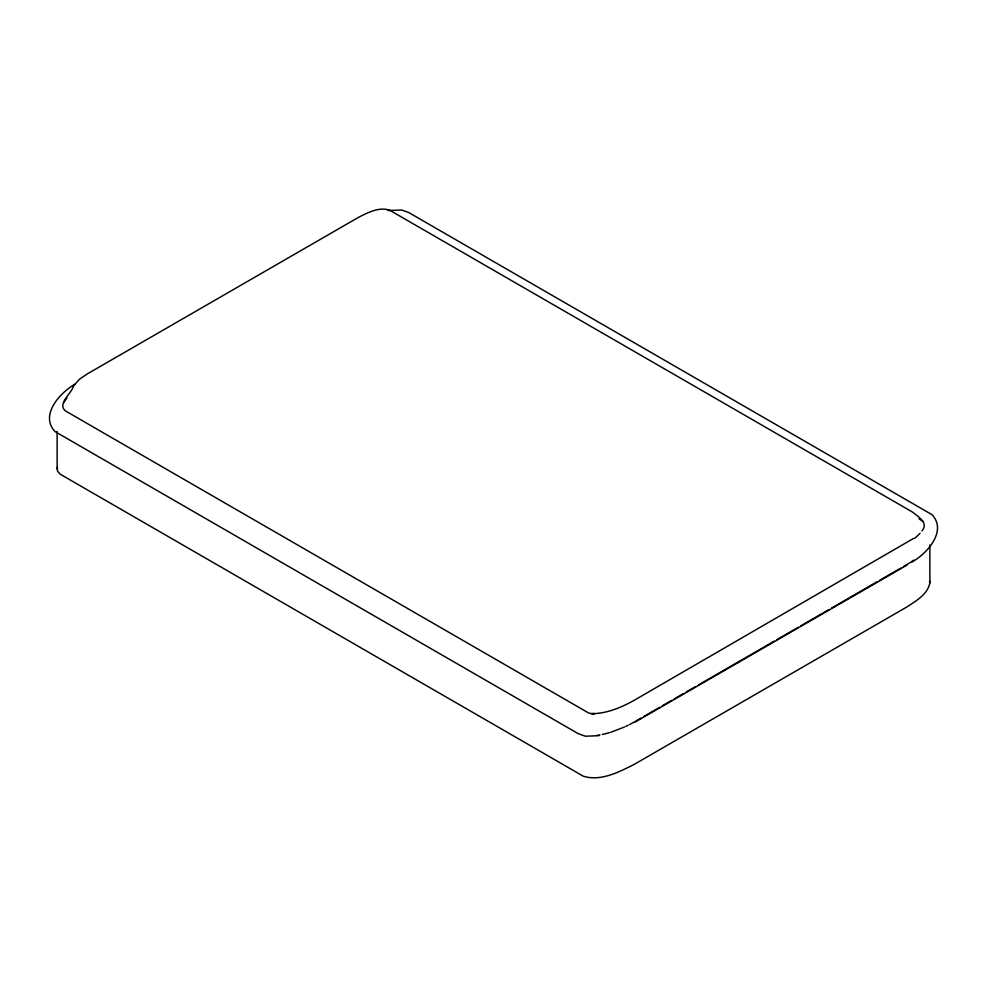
<?xml version="1.0" encoding="UTF-8"?>
<svg xmlns="http://www.w3.org/2000/svg" width="987" height="987" viewBox="0 0 987 987"><rect width="100%" height="100%" fill="white"/><g stroke="black" fill="none" stroke-linecap="round" stroke-linejoin="round"><path stroke-width="1.48" d="M929.865 545.034L929.865 582.861C927.644 594.717 915.43 601.243 906.189 607.363L634.296 764.345C618.985 772.031 600.738 781.655 583.317 776.214L60.232 474.216L57.517 471.243L57.431 467.061M921.932 530.92C929.112 522.913 917.824 516.398 912.259 511.932L389.569 210.157C378.909 206.641 367.682 212.711 358.318 217.448L87.362 373.876L79.392 379.292L73.457 386.04C71.977 393.221 56.888 403.56 65.364 410.888L588.301 712.799L592.805 714.181M63.711 402.597L66.968 397.934M920.032 533.313L914.801 538.31M75.246 384.054C60.158 392.394 39.357 415.293 55.112 431.627L578.32 733.711L585.402 736.228L598.973 735.685M913.691 538.359L633.568 700.659C621.193 707.506 607.585 713.194 593.273 713.65L594.581 713.626L591.534 713.428M911.778 561.504L913.888 560.073M911.754 562.171C926.842 553.83 947.643 530.932 931.888 514.597L408.68 212.513L401.598 209.997L388.027 210.539M910.73 562.22L903.524 566.538M635.628 721.201L640.958 718.129M643.623 716.587L659.624 707.346M662.289 705.816L671.616 700.425M674.281 698.882L683.609 693.503M686.273 691.961L695.601 686.57M698.278 685.04L774.24 641.18M776.905 639.638L798.236 627.325M800.901 625.783L828.895 609.621M831.56 608.091L876.875 581.923M879.54 580.381L900.86 568.068M635.023 722.102L907.041 565.058M629.496 724.594L634.296 721.966M625.758 726.407L628.25 725.198M624.524 727.024L610.62 732.329M609.374 732.736L602.255 734.464M597.123 735.29L599.96 734.92M918.971 518.817L923.129 521.543M929.483 580.911L929.865 582.861M57.135 431.455L57.135 469.294"/></g></svg>
